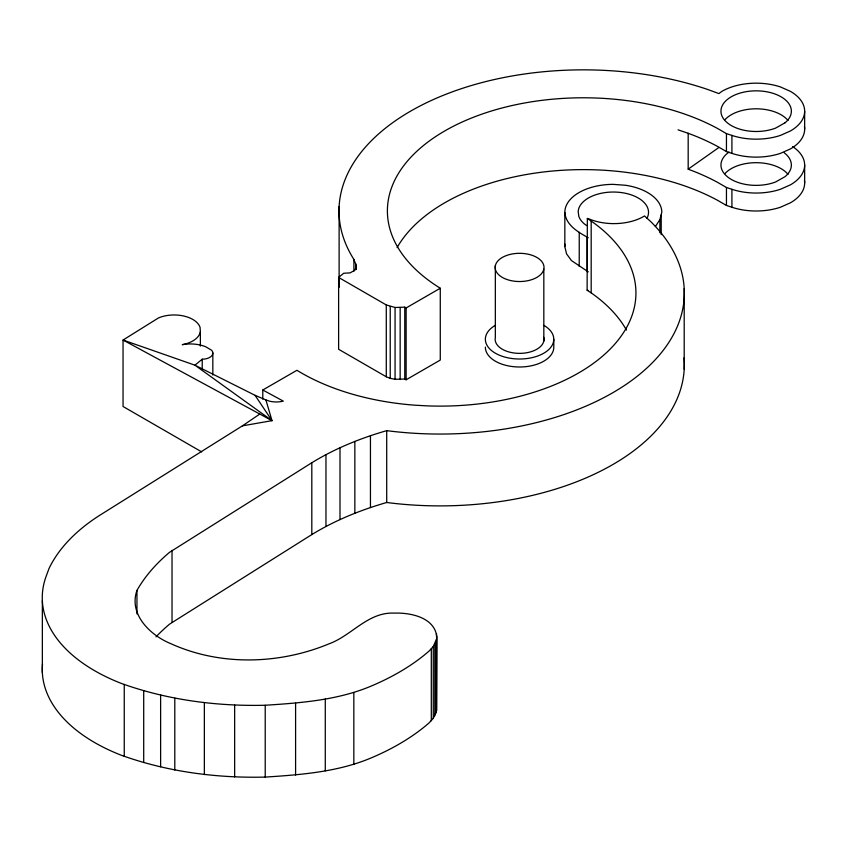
<?xml version="1.0" encoding="UTF-8"?>
<svg xmlns="http://www.w3.org/2000/svg" width="847" height="847" viewBox="0 0 847 847"><rect width="100%" height="100%" fill="white"/><g stroke="black" fill="none" stroke-linecap="round" stroke-linejoin="round"><path stroke-width="1.27" d="M42.53 663.942A178.929 103.302 0 0 0 122.466 755.683L124.255 756.286C169.4 772.062 217.499 778.234 265.217 777.091C301.627 774.73 339.245 771.871 373.061 757.112A237.139 136.907 0 0 0 428.91 723.052L433.272 718.362L436.554 710.675L436.745 636.235C434.109 617.177 410.276 612.55 394.162 613.112C367.894 611.936 351.854 635.546 328.996 643.847C279.266 664.472 220.421 666.144 170.988 643.741C150.544 635.494 128.437 614.499 136.96 590.412A258.356 149.157 0 0 1 169.527 552.329L311.812 462.748C335.063 448.476 360.547 438.195 386.708 430.657A244.317 141.057 0 0 0 637.664 375.909A244.317 141.057 0 0 0 650.295 221.194L644.535 215.953A42.032 24.267 0 0 1 589.343 219.055L587.342 218.473L587.119 290.214L591.185 292.882A195.932 113.117 0 0 1 626.452 330.065M436.554 710.675L436.745 636.235M355.952 266.847L355.782 264.073L353.443 258.716A244.37 141.078 0 0 1 427.597 102.222A244.37 141.078 0 0 1 707.753 89.496L718.923 93.583L721.866 91.37A48.491 27.993 0 0 1 780.405 86.923L790.442 91.37A48.491 27.993 0 0 1 790.442 130.967L780.405 135.414A48.491 27.993 0 0 1 731.914 135.414L726.451 133.625L717.758 128.585A195.964 113.138 0 0 0 445.035 130.787A195.964 113.138 0 0 0 440.271 288.234L440.271 360.07L406.126 379.784L404.771 379.011L395.062 379.308L390.234 378.334L386.285 376.788L338.62 349.271L338.62 277.435L343.723 273.253L350.171 272.872L355.094 270.034L355.952 266.847L355.952 269.462M659.887 232.713L659.887 219.606L661.814 212.195A48.491 27.993 0 0 0 625.605 185.271L613.048 184.36A48.491 27.993 0 0 0 564.833 212.512L564.833 246.604L566.548 253.846L571.46 260.58L588.284 271.866M259.785 414.045L242.422 425.85L102.635 513.483A227.345 131.264 0 0 0 49.052 568.422L46.183 576.204A178.929 103.302 0 0 0 122.466 683.847L124.255 684.45C169.4 700.236 217.499 706.398 265.217 705.255C301.627 702.904 339.245 700.035 373.061 685.276A237.139 136.907 0 0 0 428.91 651.216L433.272 646.526L436.554 638.85M655.398 226.52L659.887 219.606M242.422 425.85L272.003 420.652L194.926 365.184L255.042 395.305L265.905 399.932L272.003 420.652L123.048 340.039L158.463 317.943A26.384 15.235 0 0 1 200.061 327.376L200.368 331.759A26.384 15.235 0 0 1 182.253 344.687A26.469 15.278 0 0 1 205.62 346.719L211.57 350.213A10.545 6.088 0 0 1 212.639 354.29L211.898 355.624A10.545 6.088 0 0 1 202.232 359.202L194.926 365.184L123.048 340.039L123.048 406.496L201.671 451.885M684.027 357.868A244.317 141.057 0 0 1 386.708 502.493C360.547 510.032 335.063 520.312 311.812 534.584L169.527 624.165A258.356 149.157 0 0 0 155.996 636.87M792.601 146.573A48.491 27.993 0 0 1 790.442 184.837L780.405 189.294A48.491 27.993 0 0 1 731.914 189.294L726.451 187.494L717.758 182.465A195.964 113.138 0 0 0 688.653 169.379L688.177 169.156L718.923 147.463M262.792 399.149L262.792 390.001L296.937 370.287A195.932 113.117 0 0 0 415.104 405.205L427.354 405.882A195.932 113.117 0 0 0 614.424 344.528A195.932 113.117 0 0 0 591.185 221.046L587.342 218.473M338.62 277.435L386.285 304.952L395.062 307.472L404.771 307.175L406.126 307.948L440.271 288.234M588.231 237.742C578.289 232.194 565.87 225.238 564.833 212.512M587.119 290.214L588.231 290.553M678.066 129.835L688.653 133.466A195.964 113.138 0 0 1 717.758 146.542L726.451 151.581L731.914 153.371A48.491 27.993 0 0 0 780.405 153.371L790.442 148.924A48.491 27.993 0 0 0 804.47 126.69M397.095 247.61A195.964 113.138 0 0 1 717.758 200.421L726.451 205.461L731.914 207.25A48.491 27.993 0 0 0 780.405 207.25L790.442 202.804A48.491 27.993 0 0 0 804.47 180.57M265.905 399.932L269.537 401.182A17.406 10.048 0 0 0 283.3 401.129L262.792 390.001M255.042 395.305L272.003 420.652M587.119 237.404L587.225 271.559M804.65 111.169L804.65 129.125M804.65 165.038L804.65 183.005M731.914 135.414L731.914 153.371M731.914 189.294L731.914 207.25M726.451 133.625L726.451 151.581M726.451 187.494L726.451 205.461M688.177 133.233L688.177 169.156M684.196 288.562L684.196 369.26M661.211 214.969L661.211 234.63M591.185 221.046L591.185 292.882M579.232 232.269L579.232 266.35M553.79 339.372L553.79 347.355A34.219 19.756 0 0 1 519.38 366.995A34.219 19.756 0 0 1 485.363 347.122M543.827 269.187A24.436 14.113 0 0 1 504.812 278.663A24.436 14.113 0 0 1 510.095 254.418A24.436 14.113 0 0 1 543.827 269.187L543.827 341.023M495.336 265.662L495.336 337.498A24.436 14.113 0 0 0 519.719 353.368A24.436 14.113 0 0 0 543.795 337.339M436.47 633.63L436.47 636.245M435.909 641.454L435.909 713.29M434.807 644.016L434.807 715.853M433.272 646.526L433.272 718.362M431.303 648.929L431.303 720.765M406.126 307.948L406.126 379.784M404.771 307.175L404.771 379.011M400.155 307.683L400.155 379.52M395.062 307.472L395.062 379.308M390.234 306.498L390.234 378.334M386.708 430.657L386.708 502.493M386.285 304.952L386.285 376.788M370.446 435.686L370.446 507.522M356.153 265.46L356.153 269.378M355.782 264.073L355.782 269.293M354.851 441.382L354.851 513.218M353.908 259.383L353.908 271.146M353.834 692.698L353.834 764.534M339.996 447.703L339.996 519.539M339.118 206.499L339.118 287.197A244.37 141.078 0 0 1 339.118 278.335M325.968 454.617L325.968 526.453M325.28 699.008L325.28 770.844M311.812 462.748L311.812 534.584M295.592 703.211L295.592 775.047M265.217 705.255L265.217 777.091M234.651 705.085L234.651 776.921M212.83 352.903L212.83 375.052M204.349 702.724L204.349 774.56M202.232 359.202L202.232 369.62M200.368 331.759L200.368 346.095M174.8 698.203L174.8 770.039M172.026 550.381L172.026 622.217M160.623 694.9L160.623 766.736M143.704 690.718L143.704 762.544M136.96 590.412L136.96 613.927M124.255 684.45L124.255 756.286M42.35 600.756L42.35 672.592M543.912 325.375A34.219 19.756 0 0 1 543.626 353.305A34.219 19.756 0 0 1 495.241 353.146A34.219 19.756 0 0 1 495.527 325.206M646.981 218.304A35.203 20.317 0 0 0 621.486 192.587A35.203 20.317 0 0 0 578.639 208.891L578.162 211.432L578.861 216.504A35.203 20.317 0 0 0 586.59 225.577M564.833 246.604A48.491 27.993 0 0 1 564.991 244.169M784.216 152.778A35.203 20.317 0 0 1 785.042 176.663L775.608 181.978A35.203 20.317 0 0 1 728.092 177.309L725.657 175.181A35.203 20.317 0 0 1 729.055 152.068M724.979 173.571A35.203 20.317 0 0 1 756.932 162.688A35.203 20.317 0 0 1 788.017 174.366M724.979 119.692A35.203 20.317 0 0 1 756.932 108.808A35.203 20.317 0 0 1 788.017 120.496M785.042 122.783L775.608 128.109A35.203 20.317 0 0 1 728.092 123.44L725.657 121.312A35.203 20.317 0 0 1 734.317 95.224A35.203 20.317 0 0 1 780.278 96.367A35.203 20.317 0 0 1 785.042 122.783"/></g></svg>
